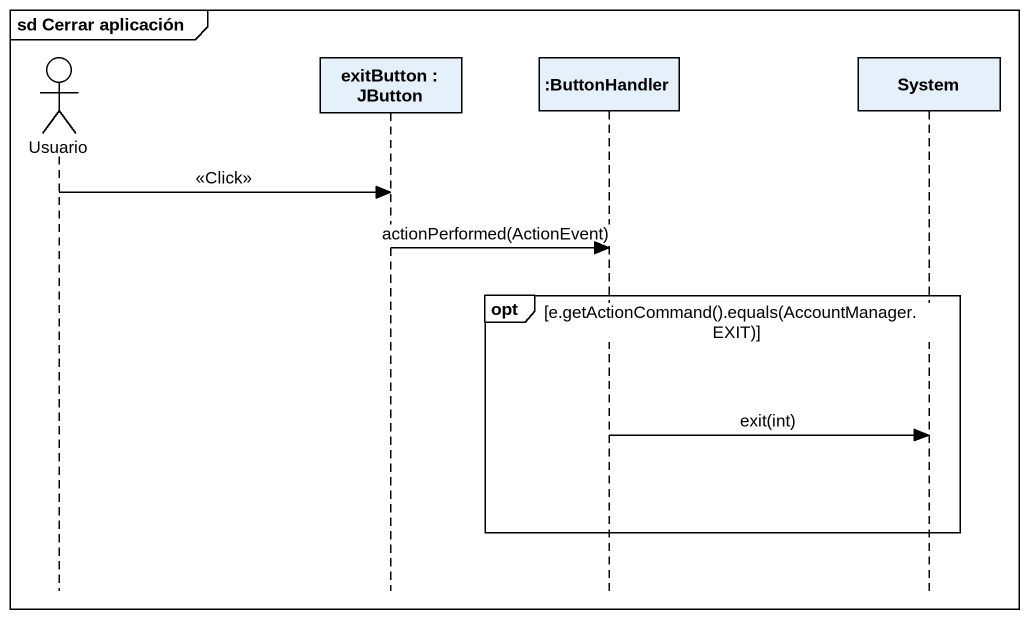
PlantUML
@startuml
mainframe sd Cerrar aplicación
hide footbox
actor Usuario
participant "exitButton : JButton" as exitButton
participant ":ButtonHandler" as ButtonHandler
participant System

Usuario -> exitButton : <<Click>>
exitButton -> ButtonHandler : actionPerformed(ActionEvent)
opt e.getActionCommand().equals(AccountManager.EXIT)
  ButtonHandler -> System : exit(int)
end
@enduml
